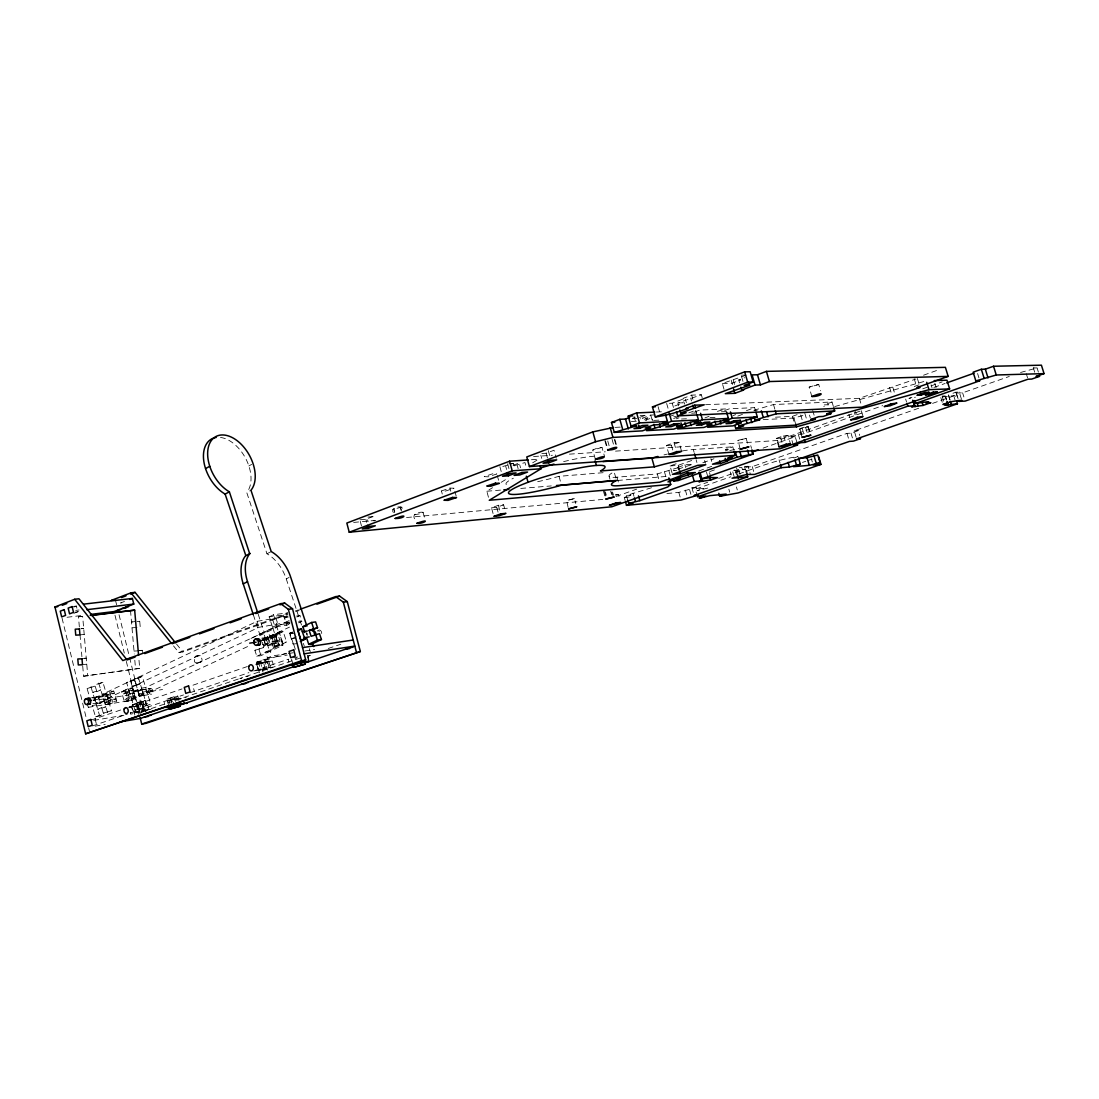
<?xml version="1.0" encoding="UTF-8"?>
<svg xmlns="http://www.w3.org/2000/svg" width="1099" height="1099" viewBox="0 0 1099 1099"><rect width="100%" height="100%" fill="white"/><g stroke="black" fill="none" stroke-linecap="round" stroke-linejoin="round"><path stroke-width="0.75" stroke-dasharray="5 3.75" d="M568.114 507.422L566.631 500.485L574.365 498.561L575.739 503.493M574.365 498.561L566.287 500.842M595.397 459.396L592.773 450.041L597.004 448.172L602.005 447.417L604.629 456.772M602.005 447.417L592.773 450.041M194.441 657.463C198.878 651.322 206.172 661.625 199.139 662.779C191.611 664.895 193.712 655.375 200.265 655.663M740.149 449.326L738.171 440.314L746.042 438.226L748.295 445.48M196.226 663.219L202.051 661.433M746.207 438.322L737.649 440.74M811.845 396.725L809.221 387.027L818.645 384.348L820.678 390.791M818.796 384.485L809.043 387.26M393.36 512.546C389.472 507.711 403.649 503.837 402.646 510.128M401.836 507.065L392.549 509.483M802.064 437.553L799.577 429.091L800.347 428.61M806.405 426.755L808.218 426.755L799.577 429.091M488.464 497.256L486.83 491.239L492.558 487.681M501.158 482.351L508.315 477.914M532.672 462.816L538.414 459.258L529.924 459.835M248.869 465.949L251.657 464.41M301.511 625.015L286.235 578.871A32.764 20.881 63.4 0 0 266.961 553.759L246.753 492.517L250.97 490.25M266.961 553.759L271.233 551.574M286.235 578.871L289.092 577.442M269.145 616.882L273.486 614.753L287.787 612.857L283.446 614.987L269.145 616.882L272.538 627.213L286.825 625.235L291.166 623.133M272.538 627.213L276.879 625.097L289.587 623.353M251.012 638.45L272.813 627.859L276.962 627.282L278.926 633.244L274.53 635.373L276.495 641.335L280.877 639.22L282.855 645.209L260.985 655.663L256.823 656.295L254.886 650.333L263.389 647.641L262.414 644.66M259.529 635.744L276.962 627.282M263.43 638.766L267.799 636.651L278.157 635.181L280.108 641.129L275.739 643.217L265.381 644.742L263.43 638.766L273.788 637.283L278.157 635.181M276.357 636.596L265.999 638.079L261.631 640.195L263.581 646.157L273.939 644.632L278.308 642.544L279.036 644.77L283.157 644.165L279.737 633.793L275.629 634.37L271.274 636.472L272.002 638.698L276.357 636.596L275.629 634.37M276.495 641.335L272.332 641.94L270.381 635.964L274.764 633.835L278.926 633.244M279.064 632.159L271.426 635.854L274.832 646.239L278.954 645.621L286.592 641.967L283.185 631.582L279.064 632.159L282.484 642.572L286.592 641.967M265.793 639.591L270.148 637.489M270.381 635.964L275.547 635.263L283.185 631.582M271.274 636.472L279.737 633.793M265.381 644.742L269.763 642.627L280.108 641.129M293.227 643.519L289.834 633.23L292.883 631.76M263.581 646.157L267.95 644.055L278.308 642.544M272.332 641.94L280.877 639.22M297.101 643.547L293.062 644.138L289.669 633.848L292.568 632.461M254.886 650.333L263.389 647.641M267.744 645.539L272.112 643.437M274.832 646.239L282.484 642.572M273.939 644.632L274.668 646.858L279.036 644.77M292.581 632.543L289.916 632.914L291.839 638.753L296.153 636.678M256.823 656.295L278.706 645.814L282.855 645.209M274.668 646.858L283.157 644.165M87.068 688.565L95.16 686.078L87.068 688.565L89.417 696.423M96.863 691.724L100.737 689.884L92.632 692.384L96.863 691.724L94.816 684.869L102.935 682.383L111.48 710.723L103.347 713.237L111.48 710.723M253.32 614.739L259.694 634.233L263.842 633.656L269.695 651.501L265.532 652.119L267.483 658.095L271.865 656.007L286.674 653.754M102.935 682.383L94.816 684.869M145.178 700.448L141.29 702.247L142.98 707.811L135.026 710.27L126.591 682.479L134.531 680.034L136.221 685.584L132.141 686.216L140.095 683.77L138.405 678.22L142.279 676.393L150.769 704.225L142.801 706.698L141.098 701.121L145.178 700.448L146.868 706.025M136.015 684.402L134.325 678.839L142.279 676.393M98.223 696.203L94.335 698.044L104.858 696.368L106.562 702.014L96.039 703.703L99.927 701.876L110.45 700.187L108.746 694.541L98.223 696.203L100.256 703.017M288.089 616.072L257.042 621.347L102.125 694.362L106.342 693.703L94.679 699.198M102.77 694.939L109.57 691.738L113.746 691.079L116.728 700.956L109.927 704.129L105.738 704.802L102.77 694.939L106.96 694.28L113.746 691.079M134.531 680.034L126.591 682.479M87.013 703.099L88.277 707.344L90.86 706.135M288.446 622.185L258.924 627.309L103.828 700.049L108.045 699.376L96.369 704.844L92.151 705.531M121.481 691.985L128.267 688.812L132.388 688.166L135.356 697.947L128.556 701.107L124.448 701.766L121.481 691.985L125.602 691.34L132.388 688.166M136.221 685.584L140.095 683.77M290.054 623.037L286.702 623.49L284.82 617.611L287.004 616.58M105.738 704.802L112.551 701.629L116.728 700.956M101.63 707.55L97.742 709.377L105.847 706.863L101.63 707.55L103.663 714.35L95.544 716.864L92.247 705.86M137.911 691.134L141.785 689.32L143.474 694.884L139.6 696.684L129.38 698.332L127.69 692.755L137.911 691.134L139.6 696.684M289.133 620.605L145.672 687.507L141.592 688.153L129.97 693.579L134.051 692.933L130.19 694.733L93.291 700.613M296.854 617.006L299.945 615.564L301.813 621.416L298.722 622.845M286.702 623.49L289.971 621.965M124.448 701.766L131.248 698.607L135.356 697.947M95.544 716.864L103.663 714.35M88.277 707.344L131.866 700.269L135.726 698.483L131.646 699.143L143.296 693.73L147.376 693.084L249.308 645.786M261.658 640.044L289.449 627.144M141.098 701.121L137.21 702.907L143.213 701.725L145.741 711.987M135.026 710.27L142.98 707.811M142.801 706.698L150.769 704.225M73.743 607.101L76.38 606.071L77.782 611.813L74.938 612.157M73.812 613.338L81.766 610.288M124.475 601.469L120.547 602.98L124.599 602.486M702.179 397.646L701.354 394.775L691.697 395.118L683.042 398.401L684.691 404.144M724.035 389.307L722.345 383.496L746.633 375.02M359.868 519.827L365.843 519.278L372.877 516.612L374.1 521.187M502.806 466.498L513.439 463.366L514.758 468.147M632.571 418.238L635.359 417.18M669.442 403.319L672.231 403.209L685.13 398.319L686.367 402.632M513.041 465.303L519.223 462.967L520.528 467.734M639.577 417.441L645.14 415.34L646.542 420.271M678.605 405.833L677.795 402.99L701.354 394.775M739.572 382.837L738.72 379.938L744.655 377.699M541.834 453.516L546.134 453.228L554.02 450.26L556.245 458.256M514.373 465.688L524.965 462.569L526.27 467.322M654.867 414.886L650.718 415.079L642.365 418.224L647.915 417.963L641.005 420.574M674.8 405.984L683.317 402.77L677.795 402.99M645.154 420.368L652.05 417.771L652.985 421.027M671.173 415.944L673.934 414.914M673.66 418.513L679.141 416.466M688.785 412.867L694.321 410.792M676.283 418.829L679.031 417.812M704.967 417.867L709.047 416.356M732.951 415.628L735.643 414.625M746.455 410.655L754.601 407.647L755.508 410.751M737.772 416.081L744.215 413.719M493.066 513.521L491.5 507.807L498.397 505.279L503.603 504.812L505.169 510.513M833.372 406.479L832.039 402.014L773.49 404.542L752.307 410.738L757.211 410.518M491.5 507.807L496.734 507.326L503.603 504.812M668.948 454.45L666.392 445.493L674.044 442.691L679.017 442.375L681.572 451.332M666.392 445.493L671.379 445.177L679.017 442.375M801.116 428.28L804.289 427.25M775.468 417.208L792.42 416.342L797.132 414.639M832.039 402.014L824.044 404.899L828.564 404.707L823.783 406.424M672.052 472.955L670.06 465.949L677.946 463.119M705.558 404.707L859.322 398.305L915.865 379.031M923.545 375.212L939.164 369.594M670.06 465.949L678.193 465.33L692.356 460.247M611.896 473.023A47.491 5.852 -15.6 0 0 616.965 477.172L657.312 473.93L679.567 467.226L677.849 467.363L678.633 470.138M733.61 449.656L732.786 446.84L725.45 449.477L729.983 449.161L725.299 450.837M677.849 467.363L684.952 464.822L692.947 464.204L673.55 470.674L676.599 470.427M729.818 450.521L738.981 448.543M914.272 386.518L922.349 383.62M702.811 462.748L713.993 458.75M615.701 495.402L618.38 494.44L619.74 499.262M778.724 446.798L776.279 438.419L783.669 435.781L788.024 435.506L790.483 443.886M173.491 645.882L178.807 652.518L287.127 613.915M295.219 611.03L298.447 609.876M615.976 496.514L636.719 489.124M776.279 438.419L780.647 438.144L788.024 435.506M178.807 652.518L182.846 651.941L287.883 614.533M295.961 611.648L299.203 610.508M615.509 451.126L777.639 440.479L861.492 410.628M922.775 388.812L942.131 381.93M627.749 500.251L626.403 495.484L651.968 487.599M793.382 445.301L790.937 436.976L798.314 434.366L802.6 434.091L882.772 405.613M625.166 500.594L624.273 497.435L630.908 495.086L626.403 495.484M698.854 470.949L711.699 466.374M763.104 448.117L795.223 436.701L797.256 443.625M933.903 387.439L945.113 383.455M911.882 397.343L908.955 398.387L915.44 397.192M709.72 471.581L715.229 469.63M943.629 401.108L942.365 396.945L945.25 395.928L946.527 400.091M961.391 398.992L959.262 392.055L955.883 392.192L952.984 393.222L955.1 400.16M733.679 470.674L745.438 469.026L746.564 472.927M747.773 475.029L745.507 467.185L748.062 466.278L750.342 474.136M942.365 396.945L954.921 395.53L956.185 399.651M958.053 398.621L956.364 393.085L959.262 392.055M666.887 493.506L678.811 492.407L696.134 487.42L697.453 492.022M693.249 492.421L691.93 487.805L707.66 482.282M718.677 478.422L745.438 469.026M745.507 467.185L752.252 466.635L846.999 433.391L850.997 433.13L858.223 430.602L859.652 435.41M856.148 437.278L854.239 430.849L919.767 407.866M932.556 403.374L954.921 395.53M956.364 393.085L962.614 392.824L1009.294 376.449M1020.559 372.492L1037.085 367.904L1038.39 372.108M1034.695 372.204L1033.376 368L1036.591 366.874M697.48 496.83L695.296 489.206L730.739 476.787M738.803 473.971C758.283 466.91 777.707 459.561 798.053 456.525L791.184 458.929M707.715 488.066L697.082 490.717L703.594 488.437L695.296 489.206M802.504 462.404L805.759 461.278M807.38 460.715L812.243 459.039M134.861 715.051L132.347 704.802L139.546 702.33L142.073 712.605L136.303 714.57M259.446 672.794L256.726 662.106L264.598 659.4L268.225 658.851L270.945 669.538M132.347 704.802L143.213 701.725M256.726 662.106L268.225 658.851M91.066 720.12L126.014 708.141M128.94 707.138L182.008 688.936M247.399 666.516L192.806 685.24L194.303 691.244M256.713 663.315L263.485 662.271L265.051 668.398L258.279 669.456L256.713 663.315L286.894 652.971M146.964 710.737L139.546 711.712L138.103 705.86L147.445 703.594L148.887 709.446L143.653 710.311L142.211 704.459L147.445 703.594M267.785 662.45L269.337 668.535L264.172 669.36L262.62 663.26L272.277 660.925L273.83 667.011L268.678 667.821L267.112 661.722L272.277 660.925M168.655 705.585L167.048 699.101L174.233 696.656L177.791 696.079L179.398 702.563M167.048 699.101L177.791 696.079M92.481 725.917L127.457 714.007M130.383 713.017L183.492 694.925M189.99 692.713L248.951 672.629M253.773 670.994L288.488 659.166M134.325 712.853L145.205 709.789L137.993 712.234L130.383 713.251M295.082 658.548L296.744 657.971M141.592 711.864L130.575 714.171M142.925 711.41L182.008 698.14M238.291 679.031L183.368 697.673L176.788 698.758L177.859 703.085M242.755 677.506L239.898 678.481L243.909 677.836M300.054 658.054L244.184 677.025L248.195 676.38M328.23 648.492L340.841 644.206M441.441 490.923L449.944 488.08L454.052 488.231L445.576 491.061L441.441 490.923L442.279 494.042M763.283 419.639L793.904 418.032L805.333 414.818M834.759 406.561L924.657 381.312M95.173 726.137L105.202 724.433M146.909 710.05L150.961 709.377M93.772 720.367L123.885 715.298M173.216 699.349L168.12 700.187L168.834 703.085M128.94 707.371L134.421 706.465L135.864 712.331M179.274 699.074L172.68 700.159L173.752 704.473M92.893 703.662L97.976 702.797M141.002 695.928A2.94 2.102 81.8 0 0 142.348 691.422A2.94 2.102 81.8 0 0 138.721 691.669A2.94 2.102 81.8 0 0 141.002 695.928L151.662 694.156M146.648 691.408L150.687 690.763M93.003 700.008L99.075 699.046M142.636 692.109L152.761 690.488M150.824 691.395L162.556 689.513M138.749 693.909L148.887 692.288M143.474 694.884L133.267 696.519L131.564 690.941L141.785 689.32M255.463 670.733L260.545 669.923L258.993 663.81L255.6 664.346M92.261 697.7L96.808 696.986M140.384 690.09L150.508 688.482M91.725 697.838L96.272 697.123M139.848 690.227L149.972 688.62M292.677 657.765L297.719 656.996L298.488 660.004M307.418 655.993L310.069 655.581M267.483 658.095L287.237 655.086M134.325 678.839L138.405 678.22M288.323 653.507L293.254 652.765M304.78 651.006L314.644 649.509M82.713 666.021L83.579 676.215L139.697 668.357L138.694 656.707M83.579 676.215L139.697 668.357M262.482 644.509L267.565 643.684M263.018 639.989L272.002 638.698M261.823 640.648L268.788 639.645M291.839 638.753L295.851 638.162M289.834 633.23L292.526 632.845M289.669 633.848L293.721 633.271M261.727 638.189L266.219 637.544M82.507 664.758L86.766 664.153M83.414 658.589L86.244 658.191L83.455 658.315M139.546 650.69L142.238 650.32L142.746 656.13M298.447 621.883L301.813 621.416M284.82 617.611L288.172 617.157M296.579 616.017L299.945 615.564M79.939 634.92L84.197 634.37M132.004 627.831L140.232 627.076L139.738 621.265L136.949 621.43M135.562 621.498L131.509 622.02L135.672 621.787M80.845 628.779L83.689 628.422L80.9 628.573M137.032 621.608L139.738 621.265M67.025 617.281L83.826 615.234M79.348 626.952L78.482 616.759L85.186 615.935M75.735 610.385L79.087 609.986M73.537 606.401L76.38 606.071M353.658 522.423L375.831 520.377M406.548 517.533L602.774 499.427M624.273 497.435L632.79 496.652M372.877 516.612L366.915 517.148L368.124 521.75M615.316 494.715L618.38 494.44M691.93 487.805L696.134 487.42M537.672 481.692A50.032 6.567 -15.4 0 0 559.02 476.32L604.093 472.611M486.83 491.239L502.092 489.975M520.761 488.437L551.313 485.923M617.501 480.469L668.412 476.279M748.062 466.278L744.408 466.567L746.702 474.452M739.215 467.693L741.839 467.473L743.212 472.199M509.084 463.668L513.439 463.366M682.369 450.947A47.491 5.852 -15.6 0 1 693.304 449.518L732.786 446.84M533.592 456.511L552.371 455.274M569.433 454.148L605.274 451.799M790.937 436.976L795.223 436.701M854.239 430.849L858.223 430.602M78.482 616.759L82.672 616.512L87.783 676.064M615.303 427.374L620.399 427.099M632.571 418.692L636.788 418.499M673.797 416.727L676.462 416.603M631.348 421.494L636.321 421.247M653.96 420.381L660.746 420.052M681.476 419.021L688.015 418.705M710.023 417.606L715.092 417.359M645.14 415.34L639.536 415.601L640.47 418.898M696.656 412.949L691.381 413.197L699.665 410.106L725.67 408.938L714.872 412.111M726.384 411.576L721.287 411.809L729.502 408.773L754.601 407.647M656.391 412.029L662.972 411.74M138.062 650.512L142.238 650.32M134.009 651.075L138.186 650.883M941.994 396.08L945.25 395.928M722.345 383.496L731.92 383.221L740.753 379.883L738.72 379.938M741.166 375.157L745.273 375.047M1033.376 368L1037.085 367.904M414.378 514.703C437.512 511.461 405.929 509.606 415.972 520.638M176.472 643.987L182.846 651.941M306.278 632.639L307.239 635.552M309.327 648.644L310.289 651.57M303.379 643.382L304.354 646.308M293.763 644.577L295.686 650.429M283.446 614.987L286.825 625.235M273.486 614.753L276.879 625.097M275.547 635.263L278.954 645.621M272.813 627.859L274.764 633.835M275.382 635.895L278.789 646.253M273.788 637.283L275.739 643.217M267.799 636.651L269.763 642.627M258.196 614.217L264.048 632.117L268.211 631.527L274.063 649.413L269.914 650.031L271.865 656.007M265.999 638.079L267.95 644.055M259.048 649.729L260.985 655.663M275.835 617.72L277.731 623.655M272.566 619.259L274.448 625.18M257.042 621.347L258.924 627.309M1026.246 373.605L1027.551 377.809M977.602 373.523L978.948 377.877M962.614 392.824L963.878 396.959M955.883 392.192L957.586 397.756M948.533 394.802L950.237 400.379M948.657 395.791L949.921 399.94M945.772 396.808L946.61 399.569M940.799 397.536L942.489 403.086M934.796 383.208L936.128 387.562M931.114 384.801L932.007 387.713M138.199 677.011L146.703 704.899M137.705 689.966L139.408 695.543M917.39 378.482L919.204 384.444M914.176 378.578L916.442 386.051M130.451 680.666L139.106 709.597M128.267 688.812L131.866 700.269M125.602 691.34L128.556 701.107M905.658 399.061L906.51 401.904M892.828 387.315L895.067 394.72M889.586 387.425L891.825 394.843M109.57 691.738L112.551 701.629M106.96 694.28L109.927 704.129M98.704 683.015L107.565 712.537M859.322 398.305L861.534 405.668M861.341 410.751L863.058 416.48M90.929 686.724L99.775 716.15M855.503 411.562L856.355 414.419M854.266 411.974L855.118 414.831M848.84 414.213L849.706 417.071M850.997 433.13L852.426 437.938M846.999 433.391L848.909 439.806M812.697 410.435L814.441 416.329M809.468 415.079L810.348 418.046M804.825 413.279L806.996 420.629M808.218 426.755L810.719 435.218M807.847 426.577L810.334 435.039M805.718 427.923L806.954 432.141M800.704 414.969L802.449 420.876M811.405 458.915L812.312 461.978M802.078 427.937L804.564 436.399M799.962 429.269L802.449 437.718M793.904 418.032L795.621 423.898M798.314 434.366L800.36 441.303M792.42 416.342L794.591 423.706M783.669 435.781L786.142 444.188M773.49 404.542L774.85 409.171M780.647 438.144L781.87 442.32M777.639 440.479L779.672 447.417M779.081 459.863L780.002 462.995M741.591 376.614L743.295 382.466M733.267 380.089L734.53 384.444M750.741 445.617L751.551 448.406M731.206 380.144L732.484 384.513M752.252 466.635L754.148 473.147M738.679 469.575L740.039 474.287M736.591 467.899L738.418 474.219M736.124 470.482L737.484 475.18M736.371 474.589L735.011 469.877L732.456 470.784L734.723 478.628M736.426 486.967L737.292 489.948M730.203 471.883L731.11 475.043M728.871 489.206L729.736 492.201M710.902 458.599L711.712 461.388M691.697 395.118L692.933 399.445M695.694 410.284L696.629 413.499M690.667 398.113L691.477 400.97M709.514 472.666L710.902 477.502M704.583 460.495L705.393 463.311M706.451 471.979L707.838 476.801M693.304 449.518L694.128 452.403M696.107 459.684L696.917 462.514M672.231 403.209L673.467 407.495M684.952 464.822L685.749 467.597M666.64 403.429L668.288 409.158M689.568 489.728L690.886 494.316M674.044 442.691L676.613 451.662M685.364 490.113L687.109 496.253M678.193 465.33L679.786 470.908M671.379 445.177L673.921 454.107M658.095 406.671L659.73 412.4M678.811 492.407L680.13 496.995M668.961 471.031L671.324 479.315M650.718 415.079L652.119 419.997M664.346 471.402L666.708 479.7M657.312 473.93L658.878 479.452M633.889 415.862L635.51 421.535M633.079 493.121L633.986 496.295M614.973 439.627L617.212 447.54M614.355 439.435L616.141 445.782M612.074 439.325L613.86 445.644M607.761 440.974L609.093 445.727M616.965 477.172L619.355 485.648M605.494 440.85L607.28 447.183M614.52 473.229L616.539 480.428M604.862 440.672L607.541 450.178M609.148 476.375L609.945 479.233M612.569 492.009L613.503 495.292M611.676 492.009L612.61 495.292M610.659 491.253L611.58 494.536M605.357 491.885L606.277 495.168M604.34 491.129L605.728 496.061M603.406 491.006L604.78 495.937M559.02 476.32L561.493 485.222M548.291 450.617L549.637 455.439M546.134 453.228L547.467 458.022M540.845 455.206L541.738 458.407M517.258 465.481L518.124 468.641M507.628 463.764L509.387 470.152M505.719 466.292L506.584 469.465M499.894 466.704L501.639 473.078M497.27 475.51L498.561 480.208M498.397 505.279L499.949 510.994M496.734 507.326L498.287 513.027M454.89 491.349L456.154 496.006M449.944 488.08L450.782 491.198M423.046 512.244L425.038 519.676M400.489 506.941L401.314 510.018M400.448 507.889L401.272 510.953M393.909 508.645L394.733 511.722M393.895 509.593L394.706 512.656M365.843 519.278L366.64 522.327M360.266 521.352L361.475 525.94M307.72 655.457L308.874 659.949M291.565 659.084L292.526 662.848M288.199 659.304L288.968 662.312M264.598 659.4L267.332 670.115M260.353 661.543L263.073 672.217M174.233 696.656L175.84 703.154M170.62 698.524L172.213 704.995M169.837 703.621L169.122 700.75L164.012 701.588L164.726 704.473M143.337 704.995L144.766 710.833M115.395 599.917L116.618 604.848M119.049 614.739L129.174 655.897M129.572 657.532L142.939 711.864M114.983 615.234L124.297 653.163M126.33 661.419L138.886 712.55M136.029 704.198L138.543 714.432M95.077 718.746L96.492 724.557M62.052 618.133L86.258 718.087M88.676 728.087L89.486 731.426M130.506 610.398L134.27 653.987M134.806 660.211L135.52 668.522M80.007 634.59L81.903 656.68M220.501 437.443A32.407 20.455 61.1 0 1 246.547 460.193A32.407 20.455 61.1 0 1 246.753 492.517M317.432 631.087A3.105 2.363 81.9 0 1 317.858 630.538M318.985 630.002A3.105 2.363 81.9 0 1 321.719 633.642M307.061 634.769A3.118 2.363 81.9 0 1 307.198 633.189M318.229 630.579A3.105 2.363 81.9 0 1 319.232 631.609M308.05 659.318A3.022 2.28 81.3 0 1 309.478 655.677A3.022 2.28 81.3 0 1 312.404 657.848M180.428 699.156A2.899 2.102 81.3 0 1 181.335 698.442M307.761 657.106A3.022 2.294 81.3 0 1 308.558 659.249M185.374 697.783A2.885 2.088 81.3 0 1 186.459 697.81M262.675 638.176A3.187 2.377 82.1 0 1 264.804 641.885A3.187 2.377 82.1 0 1 262.18 644.412M91.973 697.81A2.995 2.102 81.9 0 1 94.885 700.049A2.995 2.102 81.9 0 1 93.209 703.607M255.682 664.194A3.105 2.308 81.5 0 1 257.564 667.615A3.105 2.308 81.5 0 1 255.408 670.239M129.146 707.248A2.967 2.102 81.5 0 1 132.361 709.157A2.967 2.102 81.5 0 1 130.506 712.784M506.337 484.577A50.032 6.567 -15.4 0 1 513.398 478.216M563.622 461.621A50.032 6.567 -15.4 0 1 593.831 456.25M663.988 454.89A47.491 5.852 -15.6 0 1 667.368 454.079M110.202 693.854L103.402 697.054L107.592 696.381L114.392 693.194L110.202 693.854M128.913 690.9L122.113 694.087L126.234 693.428L133.02 690.254L128.913 690.9M111.906 699.5L105.106 702.687L109.282 702.014L116.096 698.84L111.906 699.5M130.602 696.505L123.802 699.665L127.924 699.005L134.724 695.846L130.602 696.505M140.081 704.528L132.883 707L143.763 703.923L140.081 704.528M265.175 661.694L257.303 664.387L268.802 661.131L265.175 661.694M174.768 698.827L167.584 701.272L178.326 698.236L174.768 698.827M266.741 667.821L258.856 670.5L270.368 667.244L266.741 667.821M492.847 473.738L484.206 476.636L488.231 476.829L496.844 473.944L492.847 473.738M139.985 710.929L133.13 712.083L131.688 706.19L138.543 705.063L139.985 710.929M264.364 639.33A3.173 2.377 82.1 0 0 266.975 643.849A3.173 2.377 82.1 0 0 268.458 638.904A3.173 2.377 82.1 0 0 264.364 639.33M148.86 690.062A2.926 2.088 81.7 0 0 151.14 694.293A2.926 2.088 81.7 0 0 152.473 689.801A2.926 2.088 81.7 0 0 148.86 690.062M95.146 698.593A2.995 2.102 81.9 0 0 97.44 702.934A2.995 2.102 81.9 0 0 98.786 698.346A2.995 2.102 81.9 0 0 95.146 698.593M142.746 691.079A2.926 2.088 81.7 0 0 145.068 695.269A2.926 2.088 81.7 0 0 146.359 690.735A2.926 2.088 81.7 0 0 142.746 691.079M146.785 690.433A2.926 2.088 81.7 0 0 149.121 694.609A2.926 2.088 81.7 0 0 150.398 690.09A2.926 2.088 81.7 0 0 146.785 690.433"/><path stroke-width="1.5" d="M668.879 477.914L670.733 484.425L667.739 486.994L611.841 506.763L349.235 532.218L346.831 523.055L509.565 461.209L528.234 459.945M306.896 626.114L290.534 576.714A32.805 20.867 63.4 0 0 271.233 551.574L250.97 490.25A32.462 20.441 61.1 0 0 241.464 444.518A32.462 20.441 61.1 0 0 208.439 446.922A32.462 20.441 61.1 0 0 229.361 491.816L249.707 553.772A32.805 20.867 63.4 0 0 247.536 581.687L257.661 612.596M250.119 553.415L245.42 555.984A32.764 20.881 63.4 0 0 243.222 583.871L253.32 614.739M540.159 465.591L541.038 468.751L489.275 500.265L670.733 484.425M205.554 468.6L209.758 466.264M245.833 555.627L225.13 494.11L229.361 491.816M243.222 583.871L247.536 581.687M304.821 632.529L302.884 626.677L311.608 622.474L315.605 621.924L317.556 627.776L309.176 630.441L311.127 636.307L319.493 633.642L321.444 639.508L311.292 644.316M298.447 630.455L301.497 628.999L304.904 639.288L300.315 641.473M309.176 630.441L317.556 627.776M303.75 638.821L306.758 638.382L308.709 644.248L317.446 640.099L321.444 639.508M74.691 599.271L122.8 660.581L280.588 603.653L284.778 603.117L292.526 608.777L305.742 660.073L85.626 733.816L54.95 606.978L74.691 599.271L78.963 598.776L127.044 659.963L135.095 657.065M62.258 605.288L66.819 603.516M175.414 642.668L135.067 592.361L131.001 592.828L111.329 600.397L114.049 600.068M121.453 597.595L125.987 595.85M130.52 594.106L135.067 592.361M129.751 599.45L132.388 598.447L133.776 604.065L114.076 611.552L90.558 614.423M665.554 414.941L667.436 421.508L659.043 424.64L653.52 424.928L645.168 428.047L650.704 427.758L642.407 430.863L614.272 432.402L611.484 422.483L619.822 419.31L625.51 419.035L629.7 417.441M614.272 432.402L636.719 425.794L631.046 426.096L628.216 416.123L636.651 412.908L654.743 412.111M679.841 410.106L680.652 412.949L704.253 404.789L694.595 405.201L685.927 408.457L688.015 408.361C677.341 412.317 666.516 415.518 655.32 416.947L652.449 406.905L744.669 371.86L750.164 371.737L753.158 382.012L744.16 385.392L749.614 385.227L748.762 382.315M613.599 427.456L592.842 431.893L526.764 456.95L529.43 466.58L780.07 448.79L949.618 388.895L946.967 380.199L934.246 380.597M948.162 376.38L769.396 381.545L760.439 384.897L755.054 385.062L752.073 374.883L757.472 374.759L766.415 371.38L945.401 367.341L948.162 376.38L916.896 387.549L920.11 387.425L861.973 407.152L677.643 415.889L676.421 411.644M349.235 532.218L512.216 470.839L541.038 468.751M631.046 426.096L639.494 422.909L667.436 421.508M655.32 416.947L747.677 382.164L753.158 382.012M529.43 466.58L595.603 441.716L612.954 437.443L796.487 426.824L928.971 389.678L949.618 388.895M368.247 528.413L375.308 525.775L369.346 526.339L362.272 528.99L368.247 528.413L367.451 525.377M508.329 475.826L516.077 472.913L510.266 473.353L502.518 476.265L508.329 475.826L507.463 472.652M749.614 385.227L725.299 393.662L734.86 393.318L743.707 390.008L741.674 390.076L740.836 387.178M639.591 428.349L647.957 425.217L642.352 425.505L633.972 428.651L639.591 428.349L638.656 425.066M741.674 390.076L755.054 385.062M548.799 462.816L556.698 459.863L550.97 460.261L543.071 463.228L548.799 462.816L547.906 459.629M677.643 415.889L686.161 412.702L680.652 412.949M697.082 415.106L698.483 419.942L671.544 421.288L663.164 424.42L668.632 424.132L646.542 430.629L673.673 429.132L681.902 426.082L680.982 422.881M698.483 419.942L676.558 426.371L681.902 426.082M728.417 418.431L702.44 419.736L694.142 422.813L699.417 422.538L677.657 428.912L703.827 427.47L711.987 424.475L706.836 424.75L715.037 421.728L720.188 421.453L728.417 418.431L726.59 412.098M701.643 425.025L709.858 421.989L704.651 422.263L696.423 425.313L701.643 425.025L700.722 421.865M755.961 412.304L757.321 416.974L732.25 418.238L724.021 421.26L729.104 420.999L707.687 427.264L732.937 425.876L741.028 422.923L740.135 419.832M757.321 416.974L736.055 423.184L741.028 422.923M737.951 422.827L738.844 425.89L759.904 419.749L755.013 419.997L754.106 416.919M755.013 419.997L776.21 413.815L834.704 410.944L833.811 407.963M734.86 425.478L735.753 428.541L743.762 425.615L738.844 425.89M144.752 653.589L162.446 647.201M172.103 643.726L189.811 637.338M199.468 633.862L213.962 628.642M230.048 622.845L241.313 618.778M255.806 613.558L268.678 608.915M279.943 604.862L284.778 603.117M834.704 410.944L826.695 413.815L831.201 413.581L823.233 416.439L818.714 416.672L810.787 419.516L815.321 419.282L795.017 425.176L735.753 428.541M300.068 609.299L335.635 596.62L339.591 596.111L347.284 601.62L360.335 651.542L145.769 723.389L141.73 724.09L140.109 717.496M680.583 473.696L705.805 464.712L697.728 465.33L672.451 474.356L680.583 473.696L679.786 470.908M316.979 604.175L339.591 596.111M734.022 451.071L735.245 455.302L727.895 457.912L732.429 457.582L712.509 464.19L720.436 463.572L727.689 461.003L725.999 461.127L725.189 458.338M946.94 401.478L947.791 404.24L942.915 404.473L950.662 401.767L958.424 400.531L961.817 400.366L958.905 401.382L965.156 401.094L1027.991 379.21L1031.7 379.086L1039.695 376.298L1036 376.421L1044.05 373.619L1041.412 365.184L993.551 366.255L985.336 369.168L981.338 369.278L973.151 372.19L975.83 380.913L979.841 380.776L915.659 403.402L914.808 400.544M667.958 481.925L674.346 479.645M725.999 461.127L736.934 457.253L753.172 453.997L751.963 449.807M751.853 452.115L758.283 449.834M946.72 382.892L973.961 373.22M753.172 453.997L678.001 480.648L673.453 481.032L680.473 478.546L675.912 478.93L695.324 472.501L687.342 473.147L671.324 479.315L666.708 479.7L659.661 482.214L619.355 485.648A47.518 5.687 -15.6 0 1 615.893 480.744L616.539 480.428L561.493 485.222A50.059 6.388 -15.3 0 1 508.631 492.338A50.059 6.388 -15.3 0 1 569.268 470.138A50.059 6.388 -15.3 0 1 600.452 470.963L654.331 466.855A47.518 5.687 -15.6 0 1 695.791 458.187L735.245 455.302M921.113 395.104L929.191 392.247L925.015 392.398L916.923 395.269L921.113 395.104L920.22 392.192M627.749 500.251L628.642 503.438L639.824 500.649L694.238 481.458L701.382 480.84L699.088 472.817M975.83 380.913L996.244 374.993L1044.05 373.619M625.606 502.188L626.499 505.348L633.148 502.999L628.642 503.438M699.239 472.295L701.162 479.027L797.668 444.999L793.382 445.301L800.759 442.691L805.045 442.402L907.801 406.177L914.45 405.847L912.733 400.187M701.382 480.84L698.799 481.76L710.641 480.043L717.537 477.625L710.902 477.502L701.162 479.027M914.45 405.847L911.524 406.877L923.064 405.435L930.867 402.687L925.839 402.921L928.779 401.891L925.248 402.055L915.659 403.402M947.791 404.24L944.893 405.256L957.449 403.773L956.611 401.025M957.449 403.773L856.629 438.886L860.613 438.625L853.387 441.139L849.39 441.413L754.518 474.452L746.702 474.452L732.016 478.189L747.705 476.829L746.949 474.232M747.705 476.829L694.128 495.498L698.332 495.086L680.995 500.059L626.499 505.348M799.11 458.31L807.051 457.692L817.78 455.013L820.033 462.679L813.219 465.042L820.98 464.396L818.728 456.786M798.506 458.077L800.333 464.286L789.453 467.006L781.362 467.679L697.48 496.83L705.764 496.034L699.252 498.3L709.885 495.635L726.151 494.083L719.68 496.308L718.815 493.327M800.333 464.286L793.464 466.677L809.304 465.358L820.033 462.679M820.98 464.396L738.143 492.929L719.68 496.308M85.626 733.816L301.579 660.733L305.742 660.073M169.012 707.028L179.755 704.006L174.109 705.915M293.103 665.101L304.45 661.886L299.78 663.466M293.598 666.722L140.329 718.43L120.258 721.851M304.78 662.944L354.798 646.075L304.135 653.836M168.834 706.314L169.548 709.198L180.291 706.176L179.577 703.291M292.911 664.346L293.68 667.354L305.041 664.153L304.258 661.145M180.291 706.176L169.548 709.198M305.041 664.153L293.68 667.354M141.73 724.09L360.335 651.542M148.31 715.737L151.003 715.27M144.312 717.084L148.365 716.397M170.551 706.506L165.441 707.371L174.659 705.118M178.217 704.528L184.797 703.429M245.668 682.891L248.347 682.452M241.382 684.334L245.393 683.688M87.357 704.5L90.393 704.006M88.456 700.736L91.492 700.255M294.779 664.524L289.738 665.321L299.258 663.013M85.653 698.799L90.2 698.085M302.774 662.463L309.259 661.447M345.581 649.193L349.537 648.575M350.183 647.641L352.82 647.229M308.709 644.248L312.707 643.657L313.682 646.583M302.527 647.613L353.219 640.003M304.203 637.626L309.217 636.884M257.111 645.209L260.106 644.77M304.904 639.288L300.851 639.879L297.444 629.562L301.497 628.999M258.32 641.143L261.315 640.717M249.707 643.135L256.136 642.214M302.252 631.746L307.28 631.032M255.16 639.206L258.141 638.78M302.884 626.677L305.563 626.293M280.588 603.653L288.364 609.327L292.526 608.777M335.635 596.62L343.328 602.128L347.284 601.62M90.228 615.33L134.669 610.151L138.57 655.251M91.052 615.481L134.669 610.151M125.863 607.074L128.569 606.744M121.92 608.571L125.987 608.077M117.991 610.069L120.698 609.739M86.794 609.684L133.776 604.065M54.95 606.978L57.794 606.648M83.716 604.134L132.388 598.447M503.795 489.838L508.892 489.426M556.41 485.511L612.404 480.895M602.994 461.594L651.858 458.118A47.491 5.852 -15.6 0 1 657.944 456.442M611.484 422.483L614.794 422.318M628.216 416.123L632.475 415.917M652.449 406.905L655.279 406.795M131.001 592.828L171.362 643.231M311.608 622.474L313.545 628.34M315.495 634.219L317.446 640.099M313.188 629.864L314.644 634.26M993.551 366.255L996.244 374.993M985.336 369.168L988.015 377.891M981.338 369.278L984.031 378.015M950.347 401.314L951.184 404.075M947.448 402.33L948.3 405.091M926.732 382.328L928.971 389.678M922.198 402.619L923.064 405.435M917.157 402.852L918.008 405.682M913.379 401.053L915.082 406.712M906.95 403.319L907.801 406.177M813.864 455.316L816.131 462.995M804.221 439.627L805.045 442.402M807.051 457.692L809.304 465.358M795.621 423.898L796.487 426.824M794.962 459.945L796.322 464.616M766.415 371.38L769.396 381.545M775.303 410.724L776.21 413.815M788.079 462.349L789.453 467.006M757.472 374.759L760.439 384.897M766.69 412.166L768.036 416.782M780.455 464.547L781.362 467.679M761.346 410.847L763.159 417.029M744.669 371.86L747.677 382.164M750.48 418.087L751.812 422.689M746.015 419.873L746.908 422.95M733.596 388.991L734.86 393.318M747.512 450.123L748.735 454.313M730.423 411.919L732.25 418.238M739.792 451.332L741.413 456.909M735.313 451.648L736.934 457.253M737.484 475.18L738.391 478.312M720.024 420.862L720.93 423.994M714.927 421.123L715.834 424.269M719.639 460.797L720.436 463.572M700.599 413.306L702.44 419.736M694.788 405.174L695.598 408.031M692.713 405.27L693.538 408.127M709.72 476.856L710.641 480.043M690.254 422.401L691.161 425.588M700.324 473.422L702.618 481.417M694.541 453.846L695.791 458.187M684.965 422.675L685.886 425.876M692.315 474.754L694.238 481.458M687.438 472.254L688.221 475.015M669.209 413.114L671.544 421.288M659.386 423.994L660.32 427.236M653.905 424.283L654.839 427.538M651.858 458.118L654.331 466.855M636.651 412.908L639.494 422.909M625.51 419.035L628.326 428.953M619.822 419.31L622.638 429.256M638.478 495.883L639.824 500.649M634.425 497.888L635.332 501.075M610.192 427.635L612.954 437.443M592.842 431.893L595.603 441.716M595.109 460.838L596.4 465.44M526.352 476.183L528.042 482.324M509.565 461.209L512.216 470.839M343.328 602.128L356.392 652.16M288.364 609.327L301.579 660.733M300.755 661.694L301.524 664.703M176.019 703.882L176.733 706.767M225.13 494.11A32.407 20.455 61.1 0 1 203.892 461.786A32.407 20.455 61.1 0 1 216.187 437.457M312.432 631.032A3.105 2.363 81.9 0 1 314.809 631.582A3.105 2.363 81.9 0 1 315.77 634.508M183.945 702.742A2.899 2.102 81.3 0 1 181.637 704.006M187.256 703.099A2.885 2.088 81.3 0 1 186.226 703.442M308.324 660.746A3.022 2.294 81.3 0 1 305.81 662.093M257.262 638.904A3.187 2.377 82.1 0 1 260.628 642.077A3.187 2.377 82.1 0 1 257.386 644.77M256.301 639.838A3.187 2.377 82.1 0 1 256.726 639.288M86.862 699.349A3.009 2.102 81.9 0 1 89.678 698.895A3.009 2.102 81.9 0 1 90.516 702.865A3.009 2.102 81.9 0 1 87.865 703.992M539.746 468.243A50.032 6.567 -15.4 0 1 554.02 464.08M568.609 508.919L576.645 506.79L568.609 508.919M595.452 459.203C605.892 459.011 608.283 453.502 595.452 459.203M740.259 449.148L748.707 446.908L740.259 449.148M812.024 396.505C821.214 396.89 826.874 390.131 812.024 396.505M607.72 449.944C616.786 450.508 622.46 443.762 607.72 449.944M395.159 518.467C403.91 519.016 409.295 512.766 395.159 518.467M802.311 437.347L810.719 435.218L802.311 437.347M417.002 523.248C423.074 524.319 432.195 517.711 417.002 523.248M605.947 499.028L613.998 497.064L605.947 499.028M857.206 417.29L850.557 419.928L856.396 419.104L863.058 416.48L857.206 417.29M891.069 403.882L884.228 406.603L890.066 405.792L896.921 403.086L891.069 403.882M64.195 609.643L60.266 611.168L61.654 616.896L65.597 615.385L64.195 609.643M72.122 606.579L68.152 608.104L69.553 613.86L73.509 612.335L72.122 606.579M521.846 472.488L514.112 475.386L519.854 474.96L527.575 472.062L521.846 472.488M674.072 423.857L665.76 426.948L671.173 426.659L679.47 423.568L674.072 423.857M734.173 420.725L725.999 423.719L731.041 423.458L739.201 420.464L734.173 420.725M500.732 513.851L493.836 516.365L499.056 515.871L505.952 513.357L500.732 513.851M676.613 451.662L668.948 454.45L673.921 454.107L681.572 451.332L676.613 451.662M616.044 502.902L609.327 505.293L620.647 502.477L616.044 502.902M786.142 444.188L778.724 446.798L783.092 446.496L790.483 443.886L786.142 444.188M933.326 392.082L925.262 394.926L929.397 394.761L937.447 391.917L933.326 392.082M90.832 719.46L86.821 720.834L88.222 726.645L92.234 725.285L90.832 719.46M188.588 685.913L184.275 687.383L185.772 693.4L190.086 691.93L188.588 685.913M293.721 649.839L289.078 651.419L290.685 657.655L295.315 656.062L293.721 649.839M452.458 497.435L443.955 500.265L448.09 500.375L456.566 497.559L452.458 497.435M495.429 483.175L486.775 486.046L490.786 486.211L499.413 483.34L495.429 483.175M79.43 628.958L75.24 629.191L75.749 635.14L79.939 634.92L79.43 628.958M81.985 658.796L77.795 658.974L78.304 664.936L82.507 664.758L81.985 658.796M253.896 640.827A3.201 2.377 82.1 0 0 256.52 645.374A3.201 2.377 82.1 0 0 258.004 640.415A3.201 2.377 82.1 0 0 253.896 640.827M84.527 700.283A3.009 2.102 81.9 0 0 86.821 704.638A3.009 2.102 81.9 0 0 88.167 700.036A3.009 2.102 81.9 0 0 84.527 700.283M124.187 708.992A2.967 2.102 81.5 0 0 126.261 713.498A2.967 2.102 81.5 0 0 127.869 709.143A2.967 2.102 81.5 0 0 124.187 708.992M248.965 666.228A3.105 2.308 81.6 0 0 251.218 670.898A3.105 2.308 81.6 0 0 252.99 666.31A3.105 2.308 81.6 0 0 248.965 666.228"/></g></svg>
